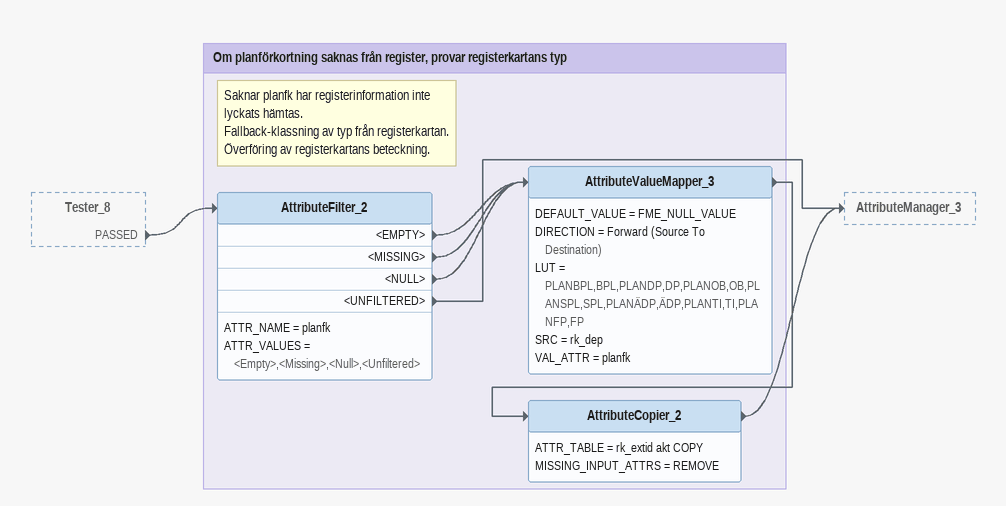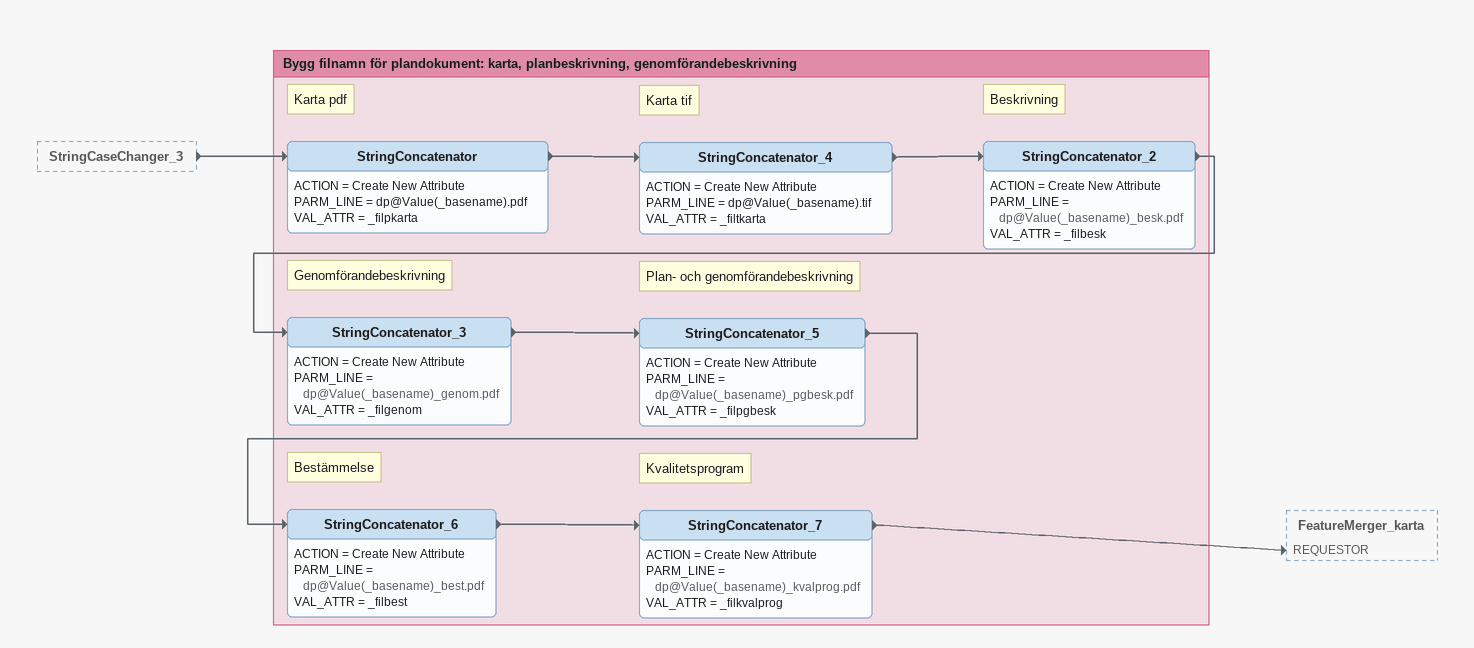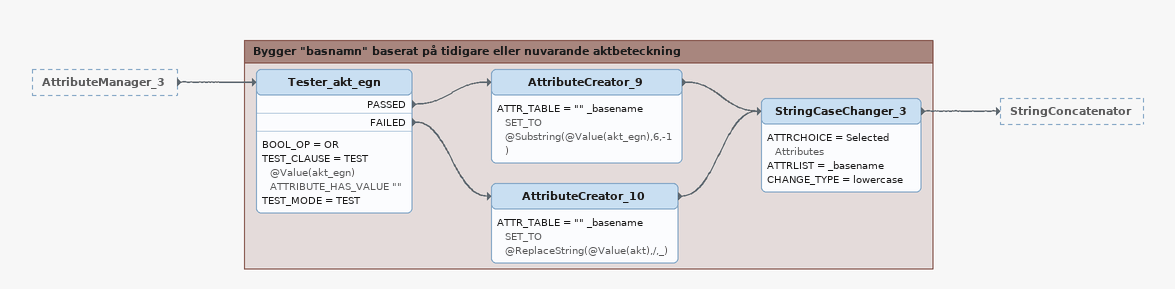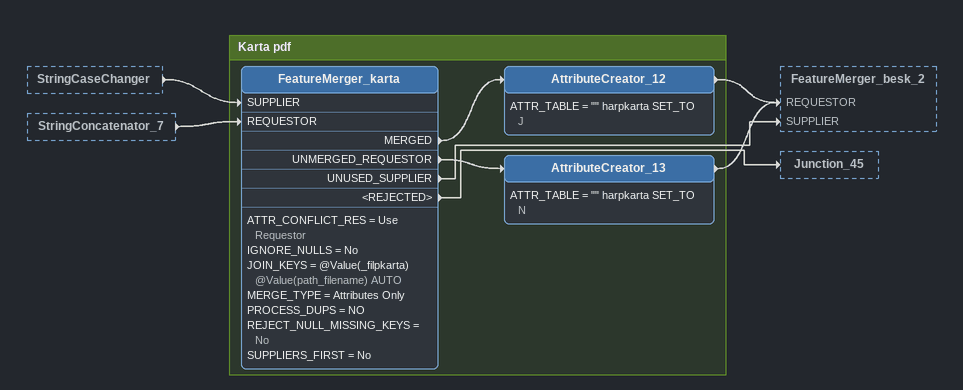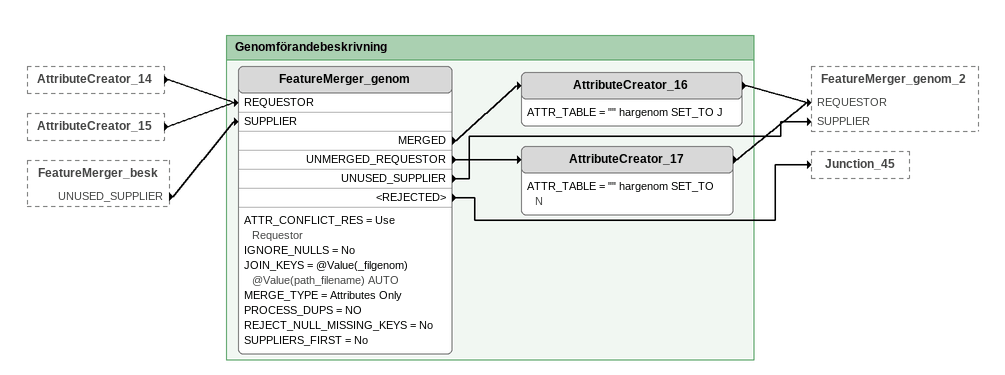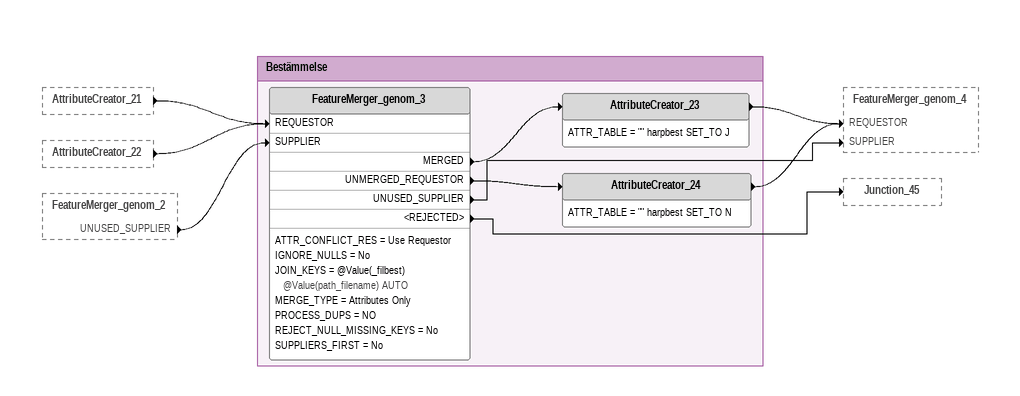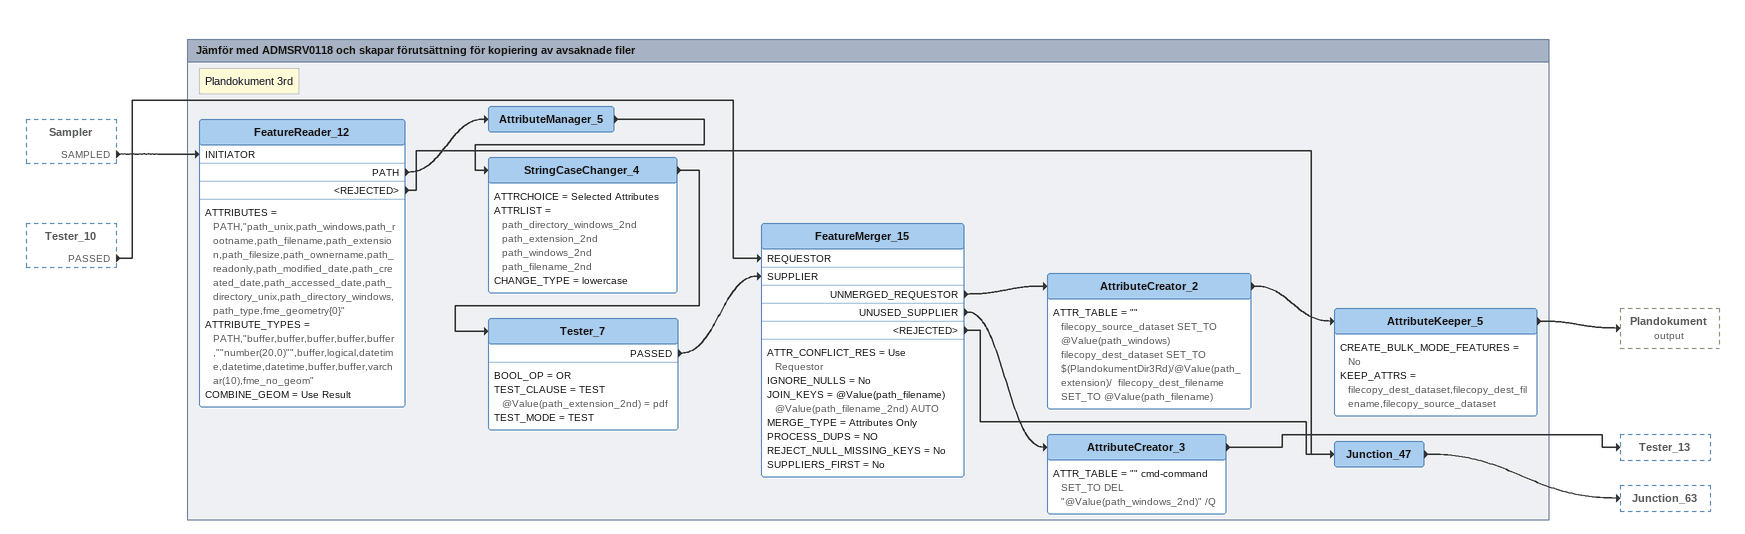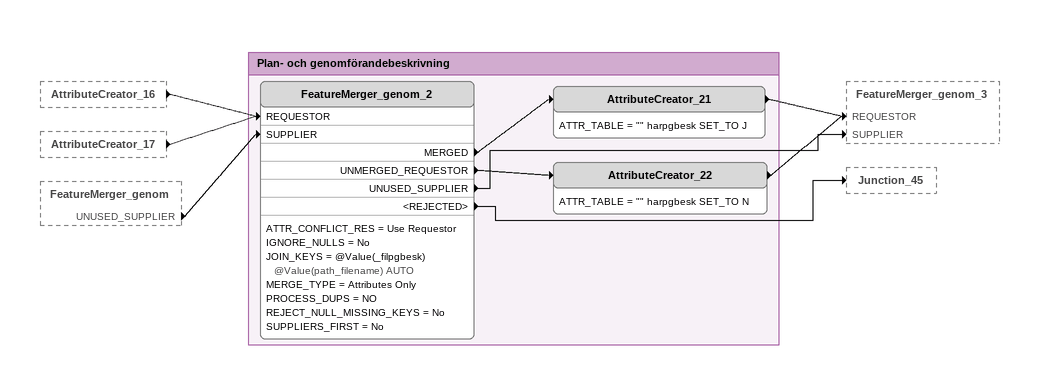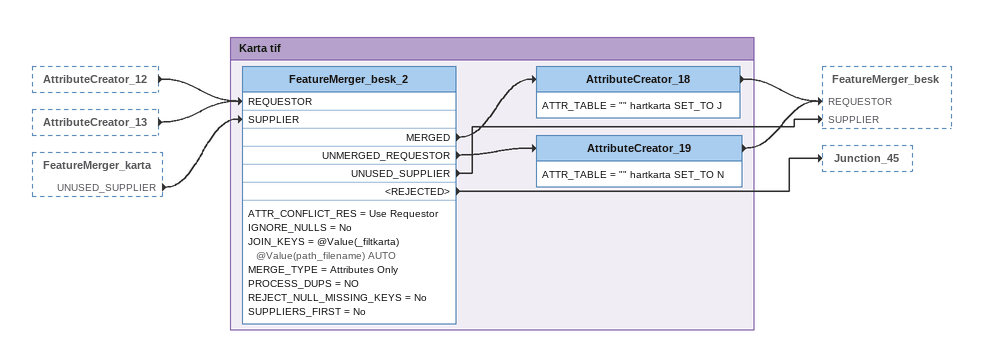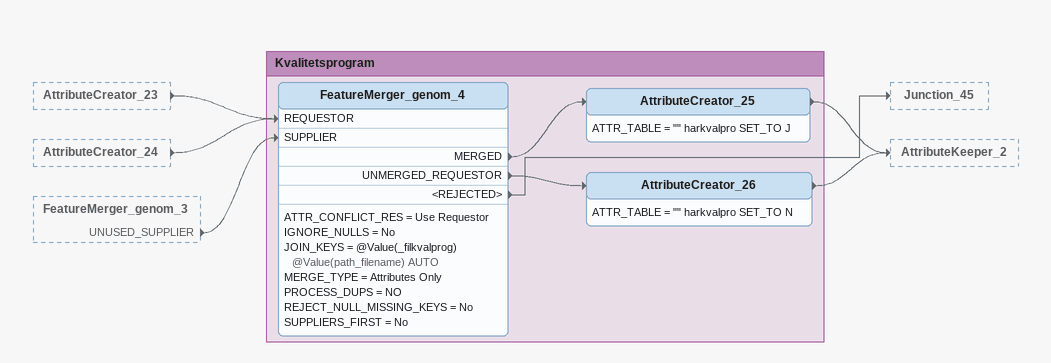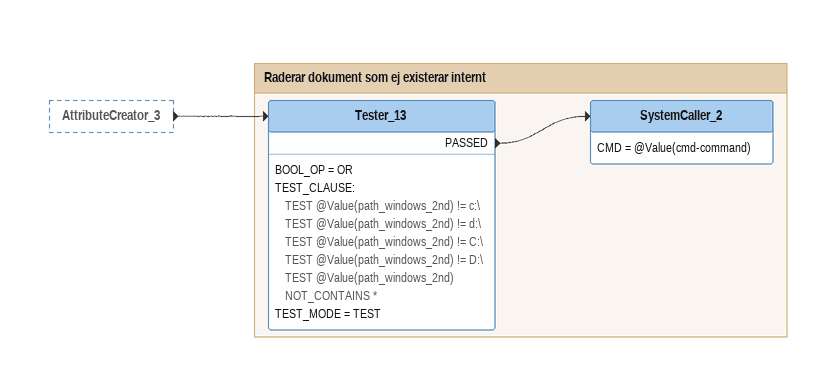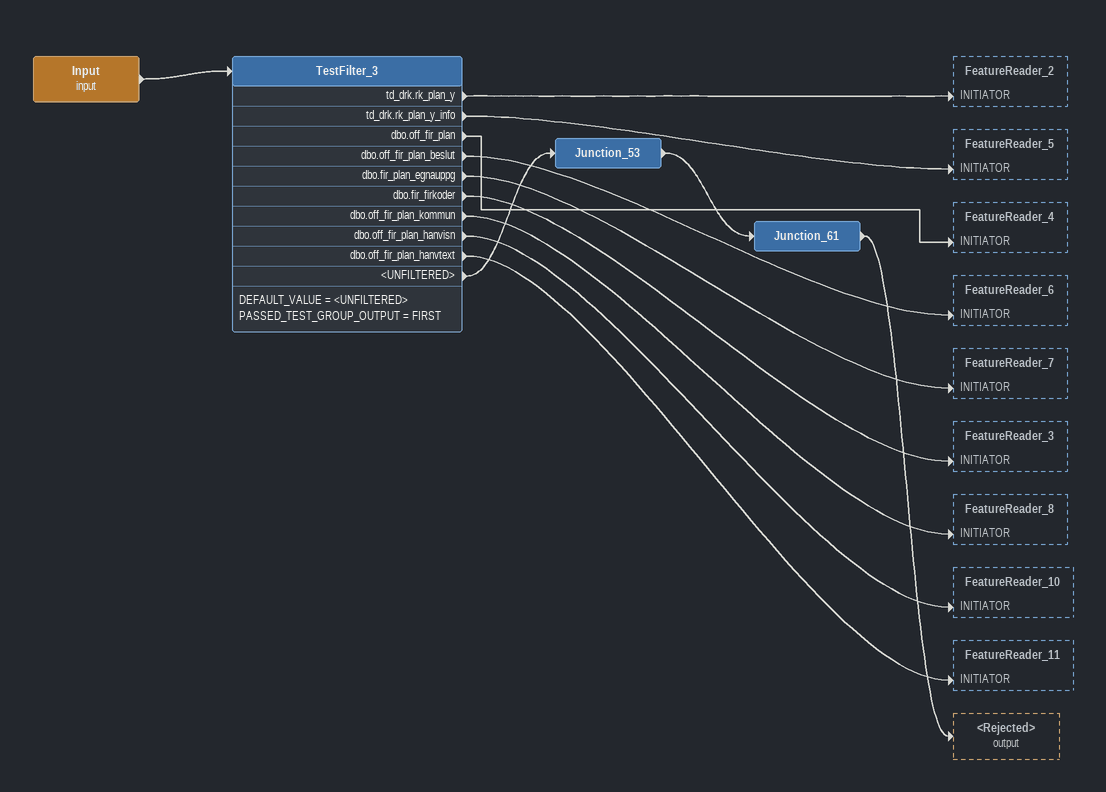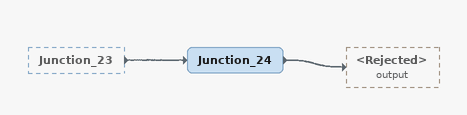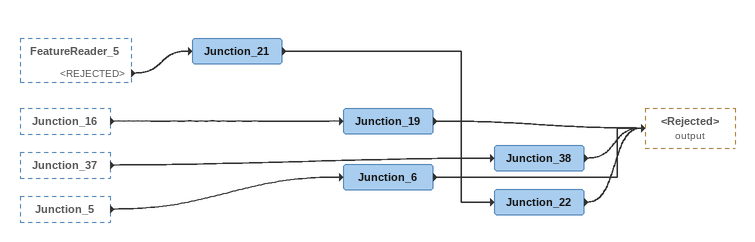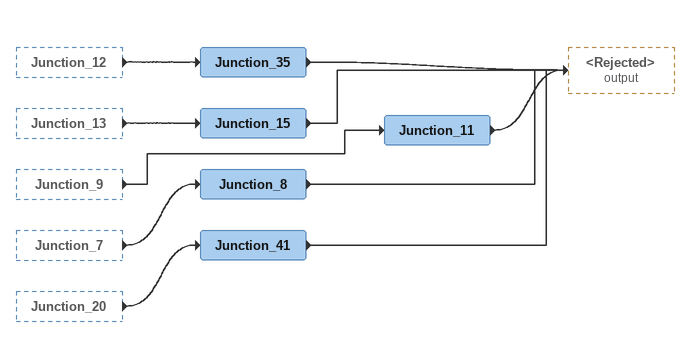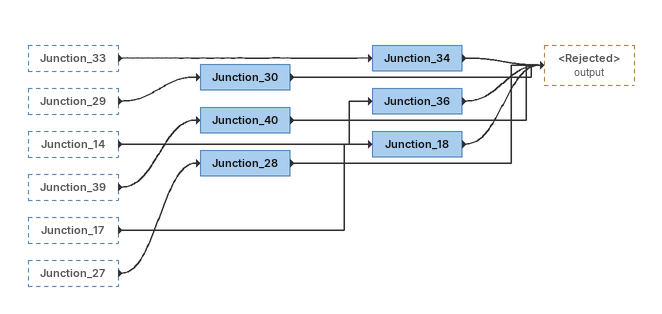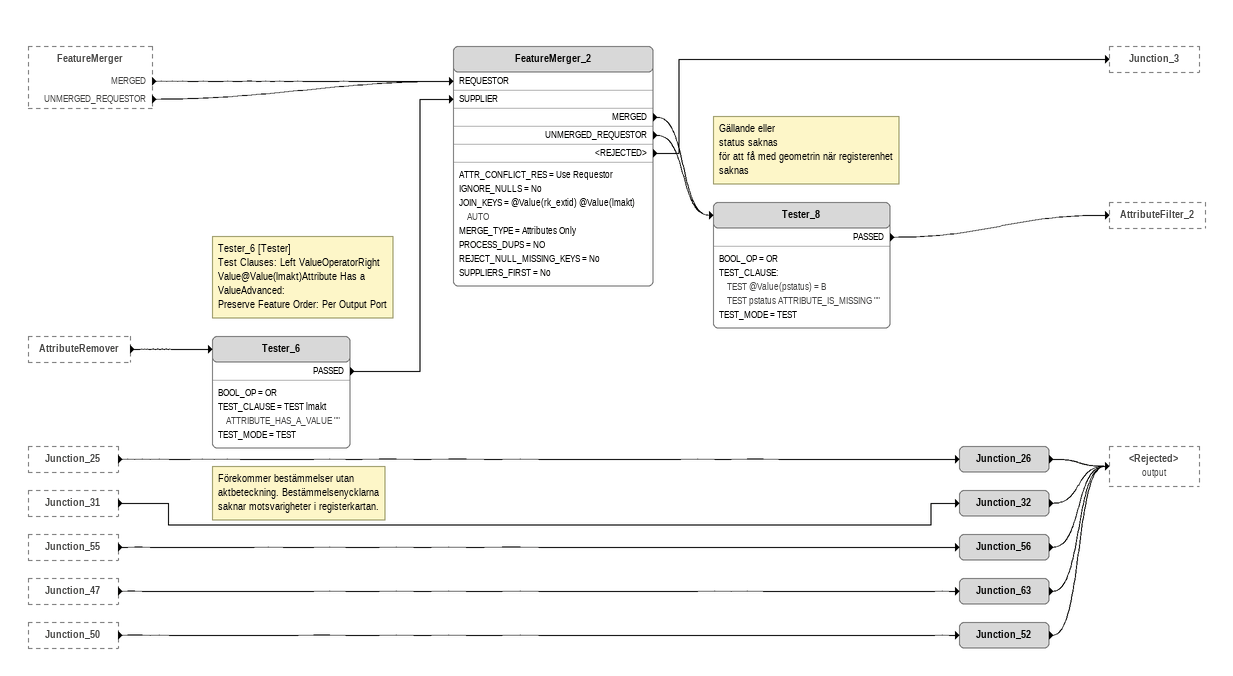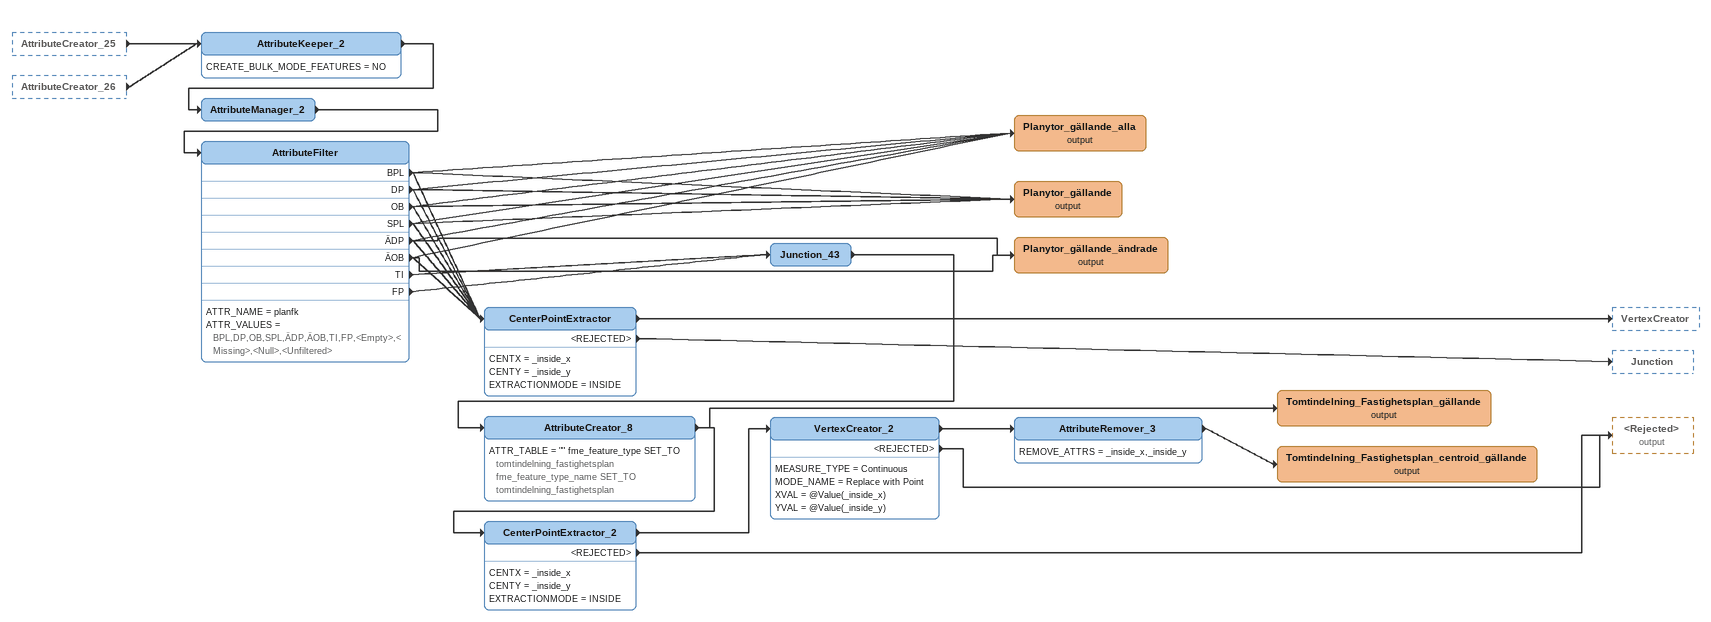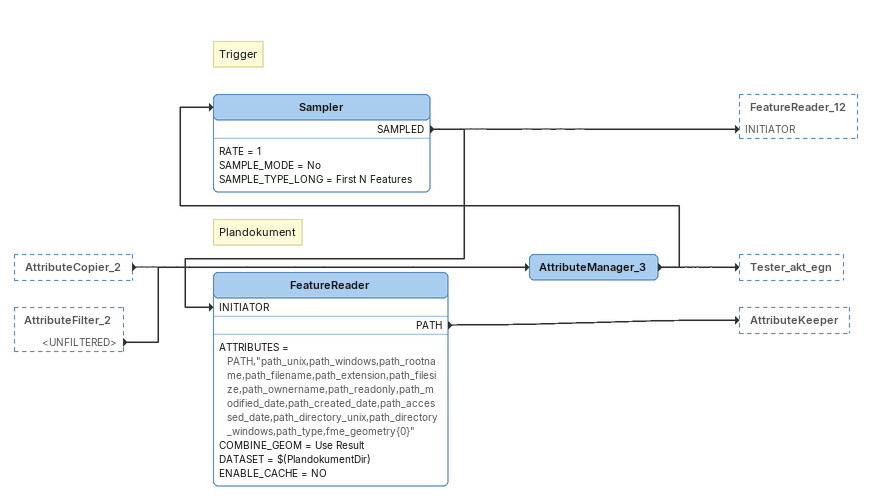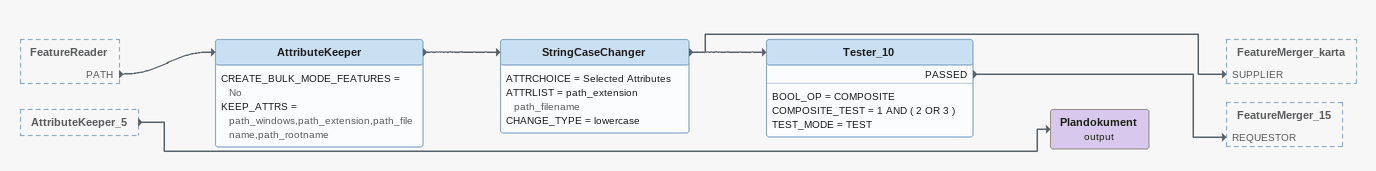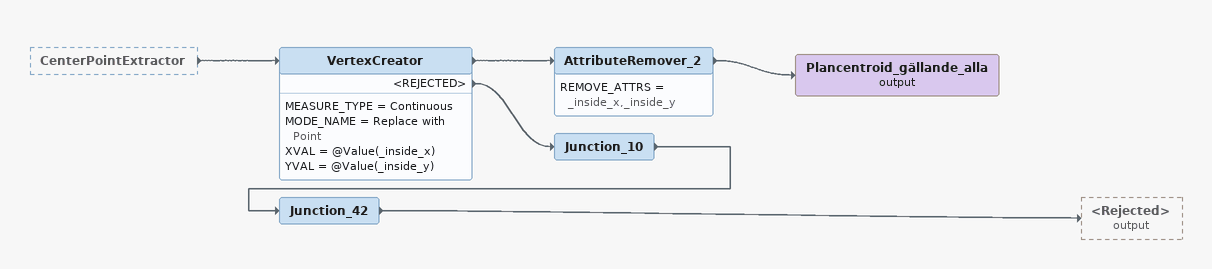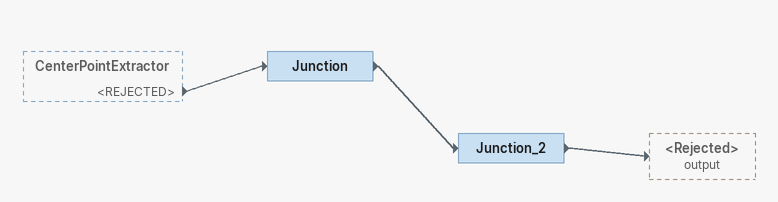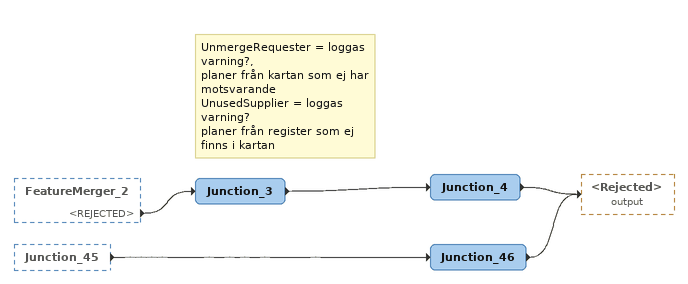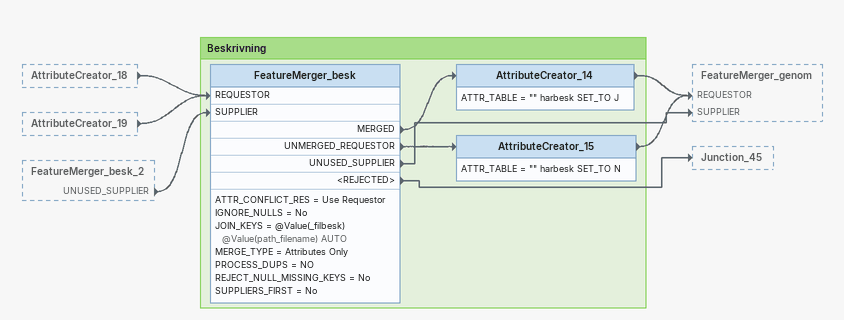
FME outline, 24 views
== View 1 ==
Tester_8 [outside]
    PASSED -> AttributeFilter_2

Bookmark: Om planförkortning saknas från register, provar registerkartans typ
Note: Saknar planfk har registerinformation inte lyckats hämtas. / Fallback-klassning av typ från registerkartan. / Överföring av registerkartans beteckning.
AttributeFilter_2
    ATTR_NAME = planfk
    ATTR_VALUES = <Empty>,<Missing>,<Null>,<Unfiltered>
    <EMPTY> -> AttributeValueMapper_3
    <MISSING> -> AttributeValueMapper_3
    <NULL> -> AttributeValueMapper_3
    <UNFILTERED> -> AttributeManager_3
AttributeValueMapper_3
    DEFAULT_VALUE = FME_NULL_VALUE
    DIRECTION = Forward (Source To Destination)
    LUT = PLANBPL,BPL,PLANDP,DP,PLANOB,OB,PLANSPL,SPL,PLANÄDP,ÄDP,PLANTI,TI,PLANFP,FP
    SRC = rk_dep
    VAL_ATTR = planfk
    -> AttributeCopier_2
AttributeCopier_2
    ATTR_TABLE = rk_extid akt COPY
    MISSING_INPUT_ATTRS = REMOVE
    -> AttributeManager_3

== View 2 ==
StringCaseChanger_3 [outside]
    -> StringConcatenator

Bookmark: Bygg filnamn för plandokument: karta, planbeskrivning, genomförandebeskrivning
Note: Karta pdf
StringConcatenator
    ACTION = Create New Attribute
    PARM_LINE = dp@Value(_basename).pdf
    VAL_ATTR = _filpkarta
    -> StringConcatenator_4
Note: Karta tif
StringConcatenator_4
    ACTION = Create New Attribute
    PARM_LINE = dp@Value(_basename).tif
    VAL_ATTR = _filtkarta
    -> StringConcatenator_2
Note: Beskrivning
StringConcatenator_2
    ACTION = Create New Attribute
    PARM_LINE = dp@Value(_basename)_besk.pdf
    VAL_ATTR = _filbesk
    -> StringConcatenator_3
Note: Genomförandebeskrivning
StringConcatenator_3
    ACTION = Create New Attribute
    PARM_LINE = dp@Value(_basename)_genom.pdf
    VAL_ATTR = _filgenom
    -> StringConcatenator_5
Note: Plan- och genomförandebeskrivning
StringConcatenator_5
    ACTION = Create New Attribute
    PARM_LINE = dp@Value(_basename)_pgbesk.pdf
    VAL_ATTR = _filpgbesk
    -> StringConcatenator_6
Note: Bestämmelse
StringConcatenator_6
    ACTION = Create New Attribute
    PARM_LINE = dp@Value(_basename)_best.pdf
    VAL_ATTR = _filbest
    -> StringConcatenator_7
Note: Kvalitetsprogram
StringConcatenator_7
    ACTION = Create New Attribute
    PARM_LINE = dp@Value(_basename)_kvalprog.pdf
    VAL_ATTR = _filkvalprog
    -> FeatureMerger_karta [REQUESTOR]

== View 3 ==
AttributeManager_3 [outside]
    -> Tester_akt_egn

Bookmark: Bygger "basnamn" baserat på tidigare eller nuvarande aktbeteckning
Tester_akt_egn
    BOOL_OP = OR
    TEST_CLAUSE = TEST @Value(akt_egn) ATTRIBUTE_HAS_VALUE ""
    TEST_MODE = TEST
    PASSED -> AttributeCreator_9
    FAILED -> AttributeCreator_10
AttributeCreator_9
    ATTR_TABLE = "" _basename SET_TO @Substring(@Value(akt_egn),6,-1)
    -> StringCaseChanger_3
AttributeCreator_10
    ATTR_TABLE = "" _basename SET_TO @ReplaceString(@Value(akt),/,_)
    -> StringCaseChanger_3
StringCaseChanger_3
    ATTRCHOICE = Selected Attributes
    ATTRLIST = _basename
    CHANGE_TYPE = lowercase
    -> StringConcatenator

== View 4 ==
StringCaseChanger [outside]
    -> FeatureMerger_karta [SUPPLIER]
StringConcatenator_7 [outside]
    -> FeatureMerger_karta [REQUESTOR]

Bookmark: Karta pdf
FeatureMerger_karta
    ATTR_CONFLICT_RES = Use Requestor
    IGNORE_NULLS = No
    JOIN_KEYS = @Value(_filpkarta) @Value(path_filename) AUTO
    MERGE_TYPE = Attributes Only
    PROCESS_DUPS = NO
    REJECT_NULL_MISSING_KEYS = No
    SUPPLIERS_FIRST = No
    MERGED -> AttributeCreator_12
    UNMERGED_REQUESTOR -> AttributeCreator_13
    UNUSED_SUPPLIER -> FeatureMerger_besk_2 [SUPPLIER]
    <REJECTED> -> Junction_45
AttributeCreator_12
    ATTR_TABLE = "" harpkarta SET_TO J
    -> FeatureMerger_besk_2 [REQUESTOR]
AttributeCreator_13
    ATTR_TABLE = "" harpkarta SET_TO N
    -> FeatureMerger_besk_2 [REQUESTOR]

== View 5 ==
AttributeCreator_14 [outside]
    -> FeatureMerger_genom [REQUESTOR]
AttributeCreator_15 [outside]
    -> FeatureMerger_genom [REQUESTOR]
FeatureMerger_besk [outside]
    UNUSED_SUPPLIER -> FeatureMerger_genom [SUPPLIER]

Bookmark: Genomförandebeskrivning
FeatureMerger_genom
    ATTR_CONFLICT_RES = Use Requestor
    IGNORE_NULLS = No
    JOIN_KEYS = @Value(_filgenom) @Value(path_filename) AUTO
    MERGE_TYPE = Attributes Only
    PROCESS_DUPS = NO
    REJECT_NULL_MISSING_KEYS = No
    SUPPLIERS_FIRST = No
    MERGED -> AttributeCreator_16
    UNMERGED_REQUESTOR -> AttributeCreator_17
    UNUSED_SUPPLIER -> FeatureMerger_genom_2 [SUPPLIER]
    <REJECTED> -> Junction_45
AttributeCreator_16
    ATTR_TABLE = "" hargenom SET_TO J
    -> FeatureMerger_genom_2 [REQUESTOR]
AttributeCreator_17
    ATTR_TABLE = "" hargenom SET_TO N
    -> FeatureMerger_genom_2 [REQUESTOR]

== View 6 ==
AttributeCreator_21 [outside]
    -> FeatureMerger_genom_3 [REQUESTOR]
AttributeCreator_22 [outside]
    -> FeatureMerger_genom_3 [REQUESTOR]
FeatureMerger_genom_2 [outside]
    UNUSED_SUPPLIER -> FeatureMerger_genom_3 [SUPPLIER]

Bookmark: Bestämmelse
FeatureMerger_genom_3
    ATTR_CONFLICT_RES = Use Requestor
    IGNORE_NULLS = No
    JOIN_KEYS = @Value(_filbest) @Value(path_filename) AUTO
    MERGE_TYPE = Attributes Only
    PROCESS_DUPS = NO
    REJECT_NULL_MISSING_KEYS = No
    SUPPLIERS_FIRST = No
    MERGED -> AttributeCreator_23
    UNMERGED_REQUESTOR -> AttributeCreator_24
    UNUSED_SUPPLIER -> FeatureMerger_genom_4 [SUPPLIER]
    <REJECTED> -> Junction_45
AttributeCreator_23
    ATTR_TABLE = "" harpbest SET_TO J
    -> FeatureMerger_genom_4 [REQUESTOR]
AttributeCreator_24
    ATTR_TABLE = "" harpbest SET_TO N
    -> FeatureMerger_genom_4 [REQUESTOR]

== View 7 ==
Sampler [outside]
    SAMPLED -> FeatureReader_12 [INITIATOR]
Tester_10 [outside]
    PASSED -> FeatureMerger_15 [REQUESTOR]

Bookmark: Jämför med ADMSRV0118 och skapar förutsättning för kopiering av avsaknade filer
Note: Plandokument 3rd
FeatureReader_12
    ATTRIBUTES = PATH,"path_unix,path_windows,path_rootname,path_filename,path_extension,path_filesize,path_ownername,path_readonly,path_modified_date,path_created_date,path_accessed_date,path_directory_unix,path_directory_windows,path_type,fme_geometry{0}"
    ATTRIBUTE_TYPES = PATH,"buffer,buffer,buffer,buffer,buffer,""number(20,0)"",buffer,logical,datetime,datetime,datetime,buffer,buffer,varchar(10),fme_no_geom"
    COMBINE_GEOM = Use Result
    PATH -> AttributeManager_5
    <REJECTED> -> Junction_47
AttributeManager_5
    -> StringCaseChanger_4
StringCaseChanger_4
    ATTRCHOICE = Selected Attributes
    ATTRLIST = path_directory_windows_2nd path_extension_2nd path_windows_2nd path_filename_2nd
    CHANGE_TYPE = lowercase
    -> Tester_7
Tester_7
    BOOL_OP = OR
    TEST_CLAUSE = TEST @Value(path_extension_2nd) = pdf
    TEST_MODE = TEST
    PASSED -> FeatureMerger_15 [SUPPLIER]
FeatureMerger_15
    ATTR_CONFLICT_RES = Use Requestor
    IGNORE_NULLS = No
    JOIN_KEYS = @Value(path_filename) @Value(path_filename_2nd) AUTO
    MERGE_TYPE = Attributes Only
    PROCESS_DUPS = NO
    REJECT_NULL_MISSING_KEYS = No
    SUPPLIERS_FIRST = No
    UNMERGED_REQUESTOR -> AttributeCreator_2
    UNUSED_SUPPLIER -> AttributeCreator_3
    <REJECTED> -> Junction_47
AttributeCreator_2
    ATTR_TABLE = "" filecopy_source_dataset SET_TO @Value(path_windows)  filecopy_dest_dataset SET_TO $(PlandokumentDir3Rd)/@Value(path_extension)/  filecopy_dest_filename SET_TO @Value(path_filename)
    -> AttributeKeeper_5
AttributeKeeper_5
    CREATE_BULK_MODE_FEATURES = No
    KEEP_ATTRS = filecopy_dest_dataset,filecopy_dest_filename,filecopy_source_dataset
    -> Plandokument (output)
AttributeCreator_3
    ATTR_TABLE = "" cmd-command SET_TO DEL "@Value(path_windows_2nd)" /Q
    -> Tester_13
Junction_47
    -> Junction_63

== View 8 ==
AttributeCreator_16 [outside]
    -> FeatureMerger_genom_2 [REQUESTOR]
AttributeCreator_17 [outside]
    -> FeatureMerger_genom_2 [REQUESTOR]
FeatureMerger_genom [outside]
    UNUSED_SUPPLIER -> FeatureMerger_genom_2 [SUPPLIER]

Bookmark: Plan- och genomförandebeskrivning
FeatureMerger_genom_2
    ATTR_CONFLICT_RES = Use Requestor
    IGNORE_NULLS = No
    JOIN_KEYS = @Value(_filpgbesk) @Value(path_filename) AUTO
    MERGE_TYPE = Attributes Only
    PROCESS_DUPS = NO
    REJECT_NULL_MISSING_KEYS = No
    SUPPLIERS_FIRST = No
    MERGED -> AttributeCreator_21
    UNMERGED_REQUESTOR -> AttributeCreator_22
    UNUSED_SUPPLIER -> FeatureMerger_genom_3 [SUPPLIER]
    <REJECTED> -> Junction_45
AttributeCreator_21
    ATTR_TABLE = "" harpgbesk SET_TO J
    -> FeatureMerger_genom_3 [REQUESTOR]
AttributeCreator_22
    ATTR_TABLE = "" harpgbesk SET_TO N
    -> FeatureMerger_genom_3 [REQUESTOR]

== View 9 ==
AttributeCreator_12 [outside]
    -> FeatureMerger_besk_2 [REQUESTOR]
AttributeCreator_13 [outside]
    -> FeatureMerger_besk_2 [REQUESTOR]
FeatureMerger_karta [outside]
    UNUSED_SUPPLIER -> FeatureMerger_besk_2 [SUPPLIER]

Bookmark: Karta tif
FeatureMerger_besk_2
    ATTR_CONFLICT_RES = Use Requestor
    IGNORE_NULLS = No
    JOIN_KEYS = @Value(_filtkarta) @Value(path_filename) AUTO
    MERGE_TYPE = Attributes Only
    PROCESS_DUPS = NO
    REJECT_NULL_MISSING_KEYS = No
    SUPPLIERS_FIRST = No
    MERGED -> AttributeCreator_18
    UNMERGED_REQUESTOR -> AttributeCreator_19
    UNUSED_SUPPLIER -> FeatureMerger_besk [SUPPLIER]
    <REJECTED> -> Junction_45
AttributeCreator_18
    ATTR_TABLE = "" hartkarta SET_TO J
    -> FeatureMerger_besk [REQUESTOR]
AttributeCreator_19
    ATTR_TABLE = "" hartkarta SET_TO N
    -> FeatureMerger_besk [REQUESTOR]

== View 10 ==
AttributeCreator_23 [outside]
    -> FeatureMerger_genom_4 [REQUESTOR]
AttributeCreator_24 [outside]
    -> FeatureMerger_genom_4 [REQUESTOR]
FeatureMerger_genom_3 [outside]
    UNUSED_SUPPLIER -> FeatureMerger_genom_4 [SUPPLIER]

Bookmark: Kvalitetsprogram
FeatureMerger_genom_4
    ATTR_CONFLICT_RES = Use Requestor
    IGNORE_NULLS = No
    JOIN_KEYS = @Value(_filkvalprog) @Value(path_filename) AUTO
    MERGE_TYPE = Attributes Only
    PROCESS_DUPS = NO
    REJECT_NULL_MISSING_KEYS = No
    SUPPLIERS_FIRST = No
    MERGED -> AttributeCreator_25
    UNMERGED_REQUESTOR -> AttributeCreator_26
    <REJECTED> -> Junction_45
AttributeCreator_25
    ATTR_TABLE = "" harkvalpro SET_TO J
    -> AttributeKeeper_2
AttributeCreator_26
    ATTR_TABLE = "" harkvalpro SET_TO N
    -> AttributeKeeper_2

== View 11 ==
AttributeCreator_3 [outside]
    -> Tester_13

Bookmark: Raderar dokument som ej existerar internt
Tester_13
    BOOL_OP = OR
    TEST_CLAUSE:
      TEST @Value(path_windows_2nd) != c:\
      TEST @Value(path_windows_2nd) != d:\
      TEST @Value(path_windows_2nd) != C:\
      TEST @Value(path_windows_2nd) != D:\
      TEST @Value(path_windows_2nd) NOT_CONTAINS *
    TEST_MODE = TEST
    PASSED -> SystemCaller_2
SystemCaller_2
    CMD = @Value(cmd-command)

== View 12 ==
Input (input)
    -> TestFilter_3
TestFilter_3
    DEFAULT_VALUE = <UNFILTERED>
    PASSED_TEST_GROUP_OUTPUT = FIRST
    td_drk.rk_plan_y -> FeatureReader_2 [INITIATOR]
    td_drk.rk_plan_y_info -> FeatureReader_5 [INITIATOR]
    dbo.off_fir_plan -> FeatureReader_4 [INITIATOR]
    dbo.off_fir_plan_beslut -> FeatureReader_6 [INITIATOR]
    dbo.fir_plan_egnauppg -> FeatureReader_7 [INITIATOR]
    dbo.fir_firkoder -> FeatureReader_3 [INITIATOR]
    dbo.off_fir_plan_kommun -> FeatureReader_8 [INITIATOR]
    dbo.off_fir_plan_hanvisn -> FeatureReader_10 [INITIATOR]
    dbo.off_fir_plan_hanvtext -> FeatureReader_11 [INITIATOR]
    <UNFILTERED> -> Junction_53
Junction_53
    -> Junction_61
Junction_61
    -> <Rejected> (output)

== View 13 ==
Junction_23 [outside]
    -> Junction_24
Junction_24
    -> <Rejected> (output)

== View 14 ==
FeatureReader_5 [outside]
    <REJECTED> -> Junction_21
Junction_16 [outside]
    -> Junction_19
Junction_37 [outside]
    -> Junction_38
Junction_5 [outside]
    -> Junction_6
Junction_6
    -> <Rejected> (output)
Junction_21
    -> Junction_22
Junction_22
    -> <Rejected> (output)
Junction_38
    -> <Rejected> (output)
Junction_19
    -> <Rejected> (output)

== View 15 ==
Junction_12 [outside]
    -> Junction_35
Junction_13 [outside]
    -> Junction_15
Junction_9 [outside]
    -> Junction_11
Junction_7 [outside]
    -> Junction_8
Junction_20 [outside]
    -> Junction_41
Junction_41
    -> <Rejected> (output)
Junction_35
    -> <Rejected> (output)
Junction_15
    -> <Rejected> (output)
Junction_8
    -> <Rejected> (output)
Junction_11
    -> <Rejected> (output)

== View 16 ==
Junction_33 [outside]
    -> Junction_34
Junction_29 [outside]
    -> Junction_30
Junction_14 [outside]
    -> Junction_36
Junction_39 [outside]
    -> Junction_40
Junction_17 [outside]
    -> Junction_18
Junction_27 [outside]
    -> Junction_28
Junction_36
    -> <Rejected> (output)
Junction_40
    -> <Rejected> (output)
Junction_30
    -> <Rejected> (output)
Junction_34
    -> <Rejected> (output)
Junction_28
    -> <Rejected> (output)
Junction_18
    -> <Rejected> (output)

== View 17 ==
FeatureMerger [outside]
    MERGED -> FeatureMerger_2 [REQUESTOR]
    UNMERGED_REQUESTOR -> FeatureMerger_2 [REQUESTOR]
AttributeRemover [outside]
    -> Tester_6
Junction_25 [outside]
    -> Junction_26
Junction_31 [outside]
    -> Junction_32
Junction_55 [outside]
    -> Junction_56
Junction_47 [outside]
    -> Junction_63
Junction_50 [outside]
    -> Junction_52
Junction_26
    -> <Rejected> (output)
Junction_32
    -> <Rejected> (output)
Junction_56
    -> <Rejected> (output)
Junction_52
    -> <Rejected> (output)
Note: Tester_6 [Tester] / Test Clauses: Left ValueOperatorRight Value@Value(lmakt)Attribute Has a ValueAdvanced: / Preserve Feature Order: Per Output Port
Note: Förekommer bestämmelser utan aktbeteckning. Bestämmelsenycklarna saknar motsvarigheter i registerkartan.
Tester_6
    BOOL_OP = OR
    TEST_CLAUSE = TEST lmakt ATTRIBUTE_HAS_A_VALUE ""
    TEST_MODE = TEST
    PASSED -> FeatureMerger_2 [SUPPLIER]
FeatureMerger_2
    ATTR_CONFLICT_RES = Use Requestor
    IGNORE_NULLS = No
    JOIN_KEYS = @Value(rk_extid) @Value(lmakt) AUTO
    MERGE_TYPE = Attributes Only
    PROCESS_DUPS = NO
    REJECT_NULL_MISSING_KEYS = No
    SUPPLIERS_FIRST = No
    MERGED -> Tester_8
    UNMERGED_REQUESTOR -> Tester_8
    <REJECTED> -> Junction_3
Note: Gällande eller / status saknas / för att få med geometrin när registerenhet saknas
Tester_8
    BOOL_OP = OR
    TEST_CLAUSE:
      TEST @Value(pstatus) = B
      TEST pstatus ATTRIBUTE_IS_MISSING ""
    TEST_MODE = TEST
    PASSED -> AttributeFilter_2
Junction_63
    -> <Rejected> (output)

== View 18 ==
AttributeCreator_25 [outside]
    -> AttributeKeeper_2
AttributeCreator_26 [outside]
    -> AttributeKeeper_2
AttributeKeeper_2
    CREATE_BULK_MODE_FEATURES = NO
    -> AttributeManager_2
AttributeManager_2
    -> AttributeFilter
AttributeFilter
    ATTR_NAME = planfk
    ATTR_VALUES = BPL,DP,OB,SPL,ÄDP,ÄOB,TI,FP,<Empty>,<Missing>,<Null>,<Unfiltered>
    BPL -> Planytor_gällande_alla (output)
    BPL -> Planytor_gällande (output)
    BPL -> CenterPointExtractor
    DP -> Planytor_gällande_alla (output)
    DP -> Planytor_gällande (output)
    DP -> CenterPointExtractor
    OB -> Planytor_gällande_alla (output)
    OB -> Planytor_gällande (output)
    OB -> CenterPointExtractor
    SPL -> Planytor_gällande_alla (output)
    SPL -> Planytor_gällande (output)
    SPL -> CenterPointExtractor
    ÄDP -> Planytor_gällande_alla (output)
    ÄDP -> Planytor_gällande_ändrade (output)
    ÄDP -> CenterPointExtractor
    ÄOB -> Planytor_gällande_alla (output)
    ÄOB -> Planytor_gällande_ändrade (output)
    ÄOB -> CenterPointExtractor
    TI -> Junction_43
    FP -> Junction_43
Planytor_gällande_alla (output)
Planytor_gällande (output)
Planytor_gällande_ändrade (output)
Junction_43
    -> AttributeCreator_8
AttributeCreator_8
    ATTR_TABLE = "" fme_feature_type SET_TO tomtindelning_fastighetsplan  fme_feature_type_name SET_TO tomtindelning_fastighetsplan
    -> Tomtindelning_Fastighetsplan_gällande (output)
    -> CenterPointExtractor_2
Tomtindelning_Fastighetsplan_gällande (output)
CenterPointExtractor_2
    CENTX = _inside_x
    CENTY = _inside_y
    EXTRACTIONMODE = INSIDE
    -> VertexCreator_2
    <REJECTED> -> <Rejected> (output)
VertexCreator_2
    MEASURE_TYPE = Continuous
    MODE_NAME = Replace with Point
    XVAL = @Value(_inside_x)
    YVAL = @Value(_inside_y)
    -> AttributeRemover_3
    <REJECTED> -> <Rejected> (output)
AttributeRemover_3
    REMOVE_ATTRS = _inside_x,_inside_y
    -> Tomtindelning_Fastighetsplan_centroid_gällande (output)
Tomtindelning_Fastighetsplan_centroid_gällande (output)
CenterPointExtractor
    CENTX = _inside_x
    CENTY = _inside_y
    EXTRACTIONMODE = INSIDE
    -> VertexCreator
    <REJECTED> -> Junction

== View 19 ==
AttributeCopier_2 [outside]
    -> AttributeManager_3
AttributeFilter_2 [outside]
    <UNFILTERED> -> AttributeManager_3
AttributeManager_3
    -> Sampler
    -> Tester_akt_egn
Note: Trigger
Sampler
    RATE = 1
    SAMPLE_MODE = No
    SAMPLE_TYPE_LONG = First N Features
    SAMPLED -> FeatureReader [INITIATOR]
    SAMPLED -> FeatureReader_12 [INITIATOR]
Note: Plandokument
FeatureReader
    ATTRIBUTES = PATH,"path_unix,path_windows,path_rootname,path_filename,path_extension,path_filesize,path_ownername,path_readonly,path_modified_date,path_created_date,path_accessed_date,path_directory_unix,path_directory_windows,path_type,fme_geometry{0}"
    COMBINE_GEOM = Use Result
    DATASET = $(PlandokumentDir)
    ENABLE_CACHE = NO
    PATH -> AttributeKeeper

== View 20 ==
FeatureReader [outside]
    PATH -> AttributeKeeper
AttributeKeeper_5 [outside]
    -> Plandokument (output)
AttributeKeeper
    CREATE_BULK_MODE_FEATURES = No
    KEEP_ATTRS = path_windows,path_extension,path_filename,path_rootname
    -> StringCaseChanger
StringCaseChanger
    ATTRCHOICE = Selected Attributes
    ATTRLIST = path_extension path_filename
    CHANGE_TYPE = lowercase
    -> FeatureMerger_karta [SUPPLIER]
    -> Tester_10
Tester_10
    BOOL_OP = COMPOSITE
    COMPOSITE_TEST = 1 AND ( 2 OR 3 )
    TEST_MODE = TEST
    PASSED -> FeatureMerger_15 [REQUESTOR]
Plandokument (output)

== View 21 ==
CenterPointExtractor [outside]
    -> VertexCreator
VertexCreator
    MEASURE_TYPE = Continuous
    MODE_NAME = Replace with Point
    XVAL = @Value(_inside_x)
    YVAL = @Value(_inside_y)
    -> AttributeRemover_2
    <REJECTED> -> Junction_10
AttributeRemover_2
    REMOVE_ATTRS = _inside_x,_inside_y
    -> Plancentroid_gällande_alla (output)
Plancentroid_gällande_alla (output)
Junction_10
    -> Junction_42
Junction_42
    -> <Rejected> (output)

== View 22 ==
CenterPointExtractor [outside]
    <REJECTED> -> Junction
Junction
    -> Junction_2
Junction_2
    -> <Rejected> (output)

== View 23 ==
FeatureMerger_2 [outside]
    <REJECTED> -> Junction_3
Junction_45 [outside]
    -> Junction_46
Junction_46
    -> <Rejected> (output)
Note: UnmergeRequester = loggas varning?, / planer från kartan som ej har motsvarande / UnusedSupplier = loggas varning? / planer från register som ej finns i kartan
Junction_3
    -> Junction_4
Junction_4
    -> <Rejected> (output)

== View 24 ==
AttributeCreator_18 [outside]
    -> FeatureMerger_besk [REQUESTOR]
AttributeCreator_19 [outside]
    -> FeatureMerger_besk [REQUESTOR]
FeatureMerger_besk_2 [outside]
    UNUSED_SUPPLIER -> FeatureMerger_besk [SUPPLIER]

Bookmark: Beskrivning
FeatureMerger_besk
    ATTR_CONFLICT_RES = Use Requestor
    IGNORE_NULLS = No
    JOIN_KEYS = @Value(_filbesk) @Value(path_filename) AUTO
    MERGE_TYPE = Attributes Only
    PROCESS_DUPS = NO
    REJECT_NULL_MISSING_KEYS = No
    SUPPLIERS_FIRST = No
    MERGED -> AttributeCreator_14
    UNMERGED_REQUESTOR -> AttributeCreator_15
    UNUSED_SUPPLIER -> FeatureMerger_genom [SUPPLIER]
    <REJECTED> -> Junction_45
AttributeCreator_14
    ATTR_TABLE = "" harbesk SET_TO J
    -> FeatureMerger_genom [REQUESTOR]
AttributeCreator_15
    ATTR_TABLE = "" harbesk SET_TO N
    -> FeatureMerger_genom [REQUESTOR]
